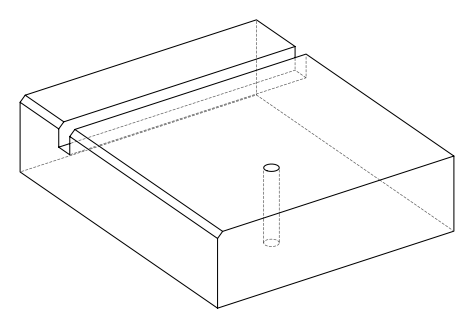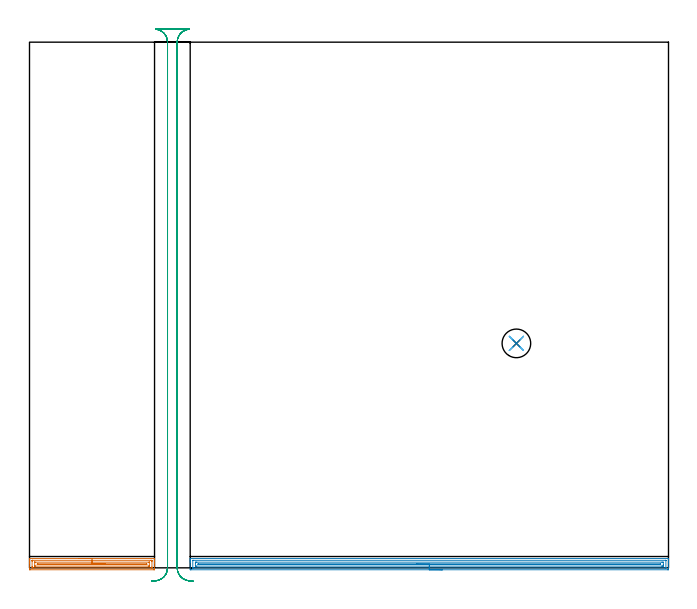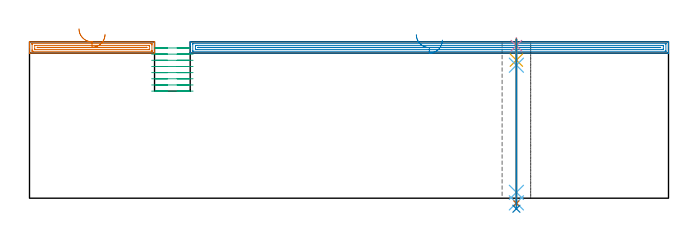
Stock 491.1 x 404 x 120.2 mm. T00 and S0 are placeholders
(PLAN: 8 operations, 6 tool changes, 31.4 min)
(1 AREA_MILL | FG_CHAMFER_SURFACE | UGT0205_001 | 3.23 min | 3840 mm3)
(2 AREA_MILL_1 | FG_CHAMFER_SURFACE_1 | UGT0205_001 | 11.92 min | 14103 mm3)
(3 MILL_RECTANGULAR_SLOT | SLOT_RECTANGULAR | UGT0201_094 | Follow Part, ap 5, ae 75% | 14.51 min | 419347 mm3)
(4 SPOT_DRILL | STEP1HOLE | NXT0321_9005460120000 | 0.05 min | 144 mm3)
(5 DRILL_BLIND_HOLE_INTO_CENTER | STEP1HOLE | UGT0301_209 | 0.07 min | 597 mm3)
(6 GUN_DRILL_THROUGH_HOLE | STEP1HOLE | UGT0307_006 | 0.58 min | 6830 mm3)
(7 DRILL_TO_ENLARGE_THROUGH_HOLE | STEP1HOLE | NXT0301_104 | 0.51 min | 10708 mm3)
(8 DRILL_TO_ENLARGE_THROUGH_HOLE_1 | STEP1HOLE | UGT0301_053 | 0.52 min | 27226 mm3)
(TOOL UGT0205_001 | Chamfer Mill 20 x 3 x 45 deg. | D20 FL50 Z2)
(TOOL UGT0201_094 | End mill 20 mm | D20 FL38 Z4)
(TOOL NXT0321_9005460120000 | NC Spot Drill, 142deg, 12mm, Carbide, Uncoated | D12 PA142 FL30 Z2)
(TOOL UGT0301_209 | Twist Drill 9.4 mm | D9.4 PA118 FL78 Z2)
(TOOL UGT0307_006 | Gun Drill 9 mm | D9 PA130 FL24 Z1)
(TOOL NXT0301_104 | Carbide Drill 14mm [860.1-1400-112A1-MM 2214] | D14 PA140 FL123 Z2)
(TOOL UGT0301_053 | Twist Drill 22 mm | D22 PA118 FL150 Z2)
(OP 1 AREA_MILL)
G17 G21 G94 G90
T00 M6
G54
G17 G0 G90 X38.05 Y7.2 S1061 M3
G43 Z130.2 H0
G94 G1 X38.088 Z129.328 F250.
X38.202 Z128.463
X38.391 Z127.612
X38.653 Z126.78
X38.987 Z125.974
X39.39 Z125.2
X39.858 Z124.464
X40.39 Z123.772
X40.979 Z123.129
X41.622 Z122.539
X42.314 Z122.008
X43.05 Z121.54
X43.824 Z121.137
X44.63 Z120.803
X45.462 Z120.541
X46.314 Z120.352
X47.178 Z120.238
X48.05 Z120.2
X96.001
X96.09 Y7.194 Z120.192
X96.1 Y7.022 Z120.02
Y5.435 Z118.434
Y5.044 Z118.041
Y4.849 Z117.846
Y4.167 Z117.164
Y3.971 Z116.969
Y3.289 Z116.282
Y-0.759 Z112.237
X96.097 Y-1.1 Z111.896
X96.09 Y-1.491 Z111.505
X95.957 Y-1.495 Z111.502
X95.557 Y-1.5 Z111.5
X0.543
X0.143 Y-1.495 Z111.502
X0.01 Y-1.491 Z111.505
X0. Y-1.1 Z111.896
Y3.289 Z116.282
Y3.971 Z116.969
Y4.167 Z117.164
Y4.849 Z117.846
Y5.044 Z118.041
Y5.436 Z118.434
Y6.409 Z119.408
Y6.8 Z119.798
X0.001 Y7.023 Z120.021
X0.01 Y7.194 Z120.192
X0.099 Y7.2 Z120.2
X48.05
Y5.786 Z118.786
X93.031
X93.781 Y5.784 Z118.784
X93.922 Y5.783 Z118.783
X94.085 Y5.779 Z118.779
X94.09 Y5.727 Z118.727
X94.097 Y5.61 Z118.61
X94.1 Y5.044 Z118.044
Y4.729 Z117.729
Y0.656 Z113.656
Y0.341 Z113.341
X94.096 Y0.025 Z113.025
X94.092 Y-0.064 Z112.936
X94.088 Y-0.08 Z112.92
X94.084 Y-0.082 Z112.918
X94.062 Y-0.084 Z112.916
X93.969 Y-0.085 Z112.915
X93.781 Y-0.086 Z112.914
X3.069
X2.319 Y-0.084 Z112.916
X2.178 Y-0.083 Z112.917
X2.015 Y-0.079 Z112.921
X2.01 Y-0.027 Z112.973
X2.003 Y0.09 Z113.09
X2. Y0.656 Z113.656
Y0.971 Z113.971
Y5.044 Z118.044
Y5.359 Z118.359
X2.004 Y5.675 Z118.675
X2.008 Y5.764 Z118.764
X2.012 Y5.78 Z118.78
X2.016 Y5.782 Z118.782
X2.038 Y5.784 Z118.784
X2.131 Y5.785 Z118.785
X2.319 Y5.786 Z118.786
X48.05
Y4.371 Z117.371
X91.799
X92.005 Y4.369 Z117.369
X92.073 Y4.367 Z117.367
X92.089 Y4.365 Z117.365
X92.094 Y4.323 Z117.323
X92.098 Y4.26 Z117.26
X92.099 Y4.167 Z117.167
X92.1 Y4.073 Z117.073
X92.099 Y1.441 Z114.441
X92.091 Y1.347 Z114.347
X92.087 Y1.334 Z114.334
X92.081 Y1.332 Z114.332
X92.057 Y1.33 Z114.33
X92.005 Y1.329 Z114.329
X91.324 Y1.328 Z114.328
X4.301 Y1.329 Z114.329
X4.095 Y1.331 Z114.331
X4.027 Y1.333 Z114.333
X4.011 Y1.335 Z114.335
X4.006 Y1.377 Z114.377
X4.003 Y1.44 Z114.44
X4.001 Y1.533 Z114.533
X4. Y1.627 Z114.627
X4.001 Y4.259 Z117.259
X4.01 Y4.353 Z117.353
X4.013 Y4.366 Z117.366
X4.019 Y4.368 Z117.368
X4.043 Y4.37 Z117.37
X4.095 Y4.371 Z117.371
X4.776
X48.05
Y2.957 Z115.957
X89.894
X90.002 Y2.956 Z115.956
X90.074 Y2.953 Z115.953
X90.092 Y2.95 Z115.95
X90.094 Y2.946 Z115.946
X90.098 Y2.928 Z115.928
X90.099 Y2.85 Z115.85
X90.098 Y2.772 Z115.772
X90.094 Y2.754 Z115.754
X90.092 Y2.75 Z115.75
X90.074 Y2.747 Z115.747
X90.002 Y2.744 Z115.744
X89.894 Y2.743 Z115.743
X89.677
X6.206
X6.098 Y2.744 Z115.744
X6.026 Y2.747 Z115.747
X6.008 Y2.75 Z115.75
X6.006 Y2.754 Z115.754
X6.003 Y2.772 Z115.772
X6.001 Y2.85 Z115.85
X6.003 Y2.928 Z115.928
X6.006 Y2.946 Z115.946
X6.008 Y2.95 Z115.95
X6.026 Y2.953 Z115.953
X6.098 Y2.956 Z115.956
X6.207 Y2.957 Z115.957
X6.542
X48.05
X48.922 Z115.995
X49.786 Z116.109
X50.638 Z116.298
X51.47 Z116.56
X52.276 Z116.894
X53.05 Z117.297
X53.786 Z117.766
X54.478 Z118.297
X55.121 Z118.886
X55.71 Z119.529
X56.242 Z120.221
X56.71 Z120.957
X57.113 Z121.731
X57.447 Z122.537
X57.709 Z123.369
X57.898 Z124.221
X58.012 Z125.086
X58.05 Z125.957
G0 Z130.2
M5
M2
(OP 2 AREA_MILL_1)
G17 G21 G94 G90
T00 M6
G54
G17 G0 G90 X317.3 Y-1.5 S1061 M3
G43 Z130.2 H0
Z121.5
G94 G1 X317.262 Z120.628 F250.
X317.148 Z119.764
X316.959 Z118.912
X316.697 Z118.08
X316.363 Z117.274
X315.96 Z116.5
X315.492 Z115.764
X314.96 Z115.072
X314.371 Z114.429
X313.728 Z113.84
X313.036 Z113.309
X312.3 Z112.84
X311.526 Z112.437
X310.72 Z112.103
X309.888 Z111.841
X309.037 Z111.652
X308.172 Z111.538
X307.3 Z111.5
X124.121
X123.717 Y-1.497 Z111.502
X123.51 Y-1.492 Z111.505
X123.5 Y-1.1 Z111.897
Y4.167 Z117.161
Y4.702 Z117.699
Y5.044 Z118.04
Y5.58 Z118.576
Y5.922 Z118.917
Y6.607 Z119.606
Y6.888 Z119.888
X123.502 Y7.046 Z120.038
X123.51 Y7.198 Z120.188
X123.674 Y7.2 Z120.2
X490.926
X491.09 Y7.198 Z120.188
X491.098 Y7.046 Z120.038
X491.1 Y6.888 Z119.888
Y6.606 Z119.606
Y5.922 Z118.917
Y4.702 Z117.699
Y4.167 Z117.161
Y3.557 Z116.552
Y-0.832 Z112.165
X491.097 Y-1.1 Z111.897
X491.09 Y-1.492 Z111.505
X490.883 Y-1.497 Z111.502
X490.479 Y-1.5 Z111.5
X307.3
Y-0.086 Z112.914
X125.908 Y-0.085 Z112.915
X125.767 Y-0.084 Z112.916
X125.551 Y-0.079 Z112.921
X125.509 Y-0.074 Z112.926
X125.505 Y-0.044 Z112.956
X125.502 Y-0.012 Z112.988
X125.5 Y0.178 Z113.178
X125.501 Y5.579 Z118.579
X125.504 Y5.686 Z118.686
X125.51 Y5.756 Z118.756
X125.516 Y5.779 Z118.779
X125.532 Y5.781 Z118.781
X125.908 Y5.785 Z118.785
X126.047 Y5.786 Z118.786
X488.692 Y5.785 Z118.785
X488.833 Y5.784 Z118.784
X489.049 Y5.779 Z118.779
X489.091 Y5.774 Z118.774
X489.095 Y5.744 Z118.744
X489.098 Y5.712 Z118.712
X489.1 Y5.522 Z118.522
X489.099 Y0.121 Z113.121
X489.096 Y0.014 Z113.014
X489.09 Y-0.056 Z112.944
X489.084 Y-0.079 Z112.921
X489.068 Y-0.081 Z112.919
X488.692 Y-0.085 Z112.915
X488.553 Y-0.086 Z112.914
X307.3
Y1.328 Z114.328
X128.589 Y1.329 Z114.329
X127.9 Y1.332 Z114.332
X127.695 Y1.336 Z114.336
X127.51 Y1.348 Z114.348
X127.505 Y1.533 Z114.533
X127.501 Y1.724 Z114.724
X127.5 Y3.48 Z116.48
X127.505 Y4.167 Z117.167
X127.507 Y4.352 Z117.352
X127.695 Y4.364 Z117.364
X128.382 Y4.37 Z117.37
X128.589 Y4.371 Z117.371
X486.011
X486.7 Y4.368 Z117.368
X486.905 Y4.364 Z117.364
X487.09 Y4.352 Z117.352
X487.095 Y4.167 Z117.167
X487.099 Y3.976 Z116.976
X487.1 Y2.22 Z115.22
X487.095 Y1.533 Z114.533
X487.093 Y1.348 Z114.348
X486.905 Y1.336 Z114.336
X486.219 Y1.33 Z114.33
X486.011 Y1.329 Z114.329
X307.3 Y1.328 Z114.328
Y2.743 Z115.743
X129.82
X129.711 Y2.745 Z115.745
X129.51 Y2.752 Z115.752
X129.508 Y2.85 Z115.85
X129.51 Y2.948 Z115.948
X129.711 Y2.955 Z115.955
X129.82 Y2.957 Z115.957
X484.78 Y2.956 Z115.956
X484.889 Y2.955 Z115.955
X485.09 Y2.948 Z115.948
X485.092 Y2.85 Z115.85
X485.09 Y2.752 Z115.752
X484.889 Y2.745 Z115.745
X484.78 Y2.743 Z115.743
X307.3
X306.428 Z115.781
X305.564 Z115.895
X304.712 Z116.083
X303.88 Z116.346
X303.074 Z116.68
X302.3 Z117.082
X301.564 Z117.551
X300.872 Z118.082
X300.229 Z118.672
X299.64 Z119.315
X299.109 Z120.007
X298.64 Z120.743
X298.237 Z121.516
X297.903 Z122.322
X297.641 Z123.154
X297.452 Z124.006
X297.338 Z124.871
X297.3 Z125.743
G0 Z130.2
M5
M2
(OP 3 MILL_RECTANGULAR_SLOT)
G17 G21 G94 G90
T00 M6
G54
G17 G0 G90 X123.672 Y-10.439 S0 M3
G43 Z130.2 H0
Z115.462
G94 G1 X120.784 Y-9.624 F250.
G2 X113.5 Y0. R10. F500.
G1 Y404.
G2 X122.726 Y413.97 R10.
G1 Y414.
X96.874
Y413.97
G2 X106.1 Y404. R10.
G1 Y0.
G2 X98.794 Y-9.63 R10.
G1 X95.905 Y-10.438 F250.
G0 X125.717 Y-10.202 Z110.725
G1 X122.726 Y-9.97
G2 X113.5 Y0. R10. F500.
G1 Y404.
G2 X122.726 Y413.97 R10.
G1 Y414.
X96.874
Y413.97
G2 X106.1 Y404. R10.
G1 Y0.
G2 X96.874 Y-9.97 R10.
G1 X93.883 Y-10.202 F250.
G0 X125.717 Z105.987
G1 X122.726 Y-9.97
G2 X113.5 Y0. R10. F500.
G1 Y404.
G2 X122.726 Y413.97 R10.
G1 Y414.
X96.874
Y413.97
G2 X106.1 Y404. R10.
G1 Y0.
G2 X96.874 Y-9.97 R10.
G1 X93.883 Y-10.202 F250.
G0 X125.717 Z101.25
G1 X122.726 Y-9.97
G2 X113.5 Y0. R10. F500.
G1 Y404.
G2 X122.726 Y413.97 R10.
G1 Y414.
X96.874
Y413.97
G2 X106.1 Y404. R10.
G1 Y0.
G2 X96.874 Y-9.97 R10.
G1 X93.883 Y-10.202 F250.
G0 X125.717 Z96.512
G1 X122.726 Y-9.97
G2 X113.5 Y0. R10. F500.
G1 Y404.
G2 X122.726 Y413.97 R10.
G1 Y414.
X96.874
Y413.97
G2 X106.1 Y404. R10.
G1 Y0.
G2 X96.874 Y-9.97 R10.
G1 X93.883 Y-10.202 F250.
G0 X125.717 Z91.775
G1 X122.726 Y-9.97
G2 X113.5 Y0. R10. F500.
G1 Y404.
G2 X122.726 Y413.97 R10.
G1 Y414.
X96.874
Y413.97
G2 X106.1 Y404. R10.
G1 Y0.
G2 X96.874 Y-9.97 R10.
G1 X93.883 Y-10.202 F250.
G0 X125.717 Z87.037
G1 X122.726 Y-9.97
G2 X113.5 Y0. R10. F500.
G1 Y404.
G2 X122.726 Y413.97 R10.
G1 Y414.
X96.874
Y413.97
G2 X106.1 Y404. R10.
G1 Y0.
G2 X96.874 Y-9.97 R10.
G1 X93.883 Y-10.202 F250.
G0 X125.717 Z82.3
G1 X122.726 Y-9.97
G2 X113.5 Y0. R10. F500.
G1 Y404.
G2 X122.726 Y413.97 R10.
G1 Y414.
X96.874
Y413.97
G2 X106.1 Y404. R10.
G1 Y0.
G2 X96.874 Y-9.97 R10.
G1 X93.883 Y-10.202 F250.
G0 Z130.2
M5
M2
(OP 4 SPOT_DRILL)
G17 G21 G94 G90
T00 M6
G54
G17 G0 G90 X374.2 Y172.5 S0 M3
G43 Z130.2 H0
G94 G81 G98 Z117.2 F250. R123.2
G80
M5
M2
(OP 5 DRILL_BLIND_HOLE_INTO_CENTER)
G17 G21 G94 G90
T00 M6
G54
G17 G0 G90 X374.2 Y172.5 S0 M3
G43 Z130.2 H0
G94 G81 G98 Z106.1 F250. R122.2
G80
M5
M2
(OP 6 GUN_DRILL_THROUGH_HOLE)
G17 G21 G94 G90
T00 M6
G54
G17 G0 G90 X374.2 Y172.5 M8
G43 Z130.2 H0
Z117.575
S716 M3
G94 G1 Z102.205 F125. M26
G4 X.084
Z4.5 F250.
G4 X.084
Z-3.598 F125.
G4 X.084
M5
M9
G0 Z117.575
Z130.2
M2
(OP 7 DRILL_TO_ENLARGE_THROUGH_HOLE)
G17 G21 G94 G90
T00 M6
G54
G17 G0 G90 X374.2 Y172.5 S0 M3
G43 Z130.2 H1
G94 G73 G98 Z-4.048 F250. Q13.805 R122.2
G80
M5
M2
(OP 8 DRILL_TO_ENLARGE_THROUGH_HOLE_1)
G17 G21 G94 G90
T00 M6
G54
G17 G0 G90 X374.2 Y172.5 S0 M3
G43 Z130.2 H0
G94 G73 G98 Z-8.109 F250. Q21.385 R122.2
G80
M5
M2
